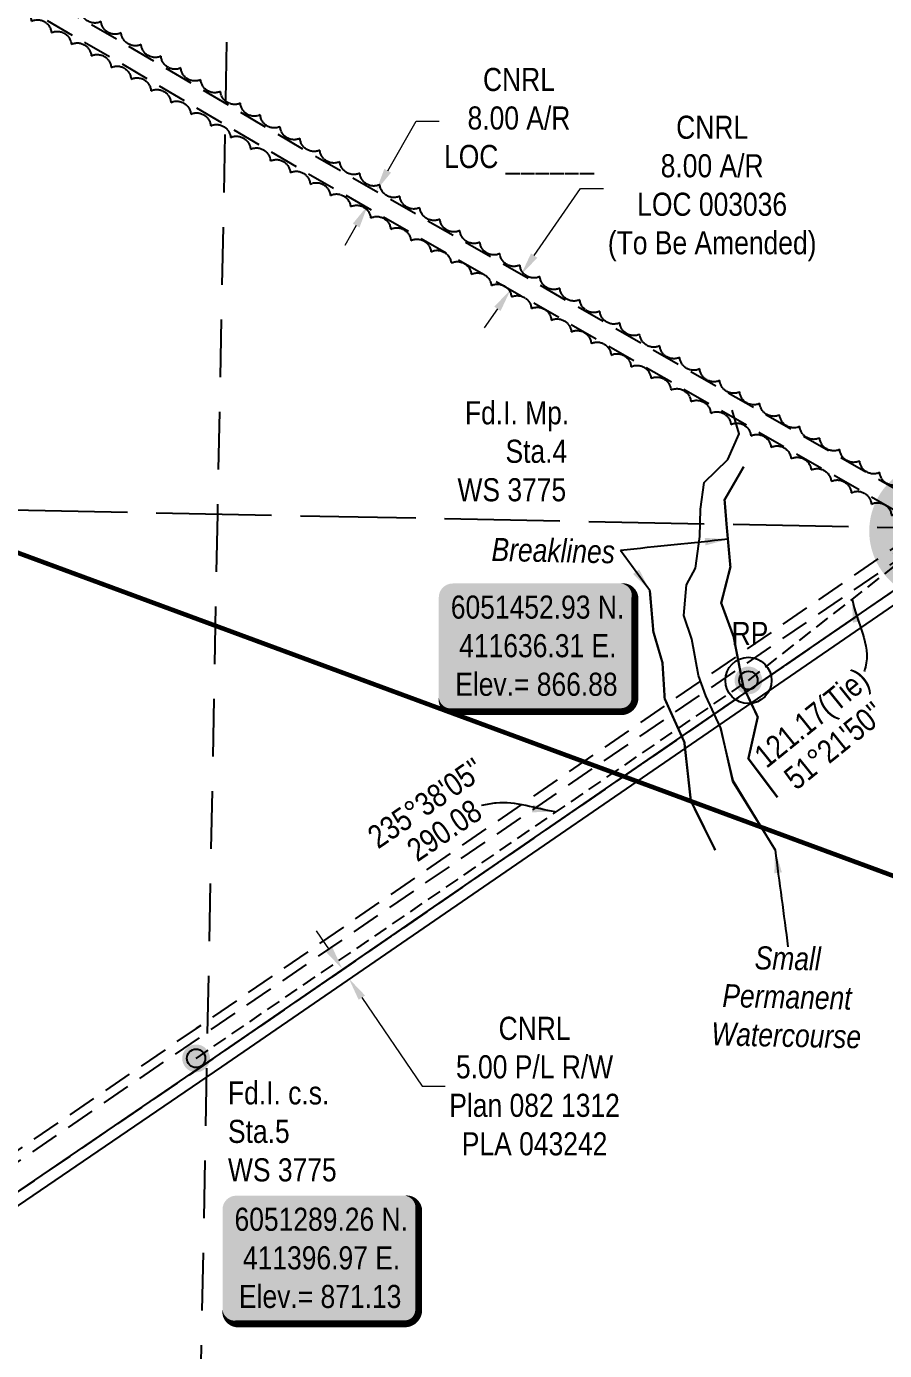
# Model space of a CAD drawing. Extents: x 410869 to 416967, y 6049756 to 6052439.
# Drawn here: x 411323 to 411695, y 6051163 to 6051736 of the extents above; entities that cross this region are included whole.
import ezdxf
from ezdxf.enums import TextEntityAlignment as Align

# ---------------------------------------------------------------- set-up
doc = ezdxf.new("R2010")
doc.units = 0
doc.header["$LTSCALE"] = 5
doc.header["$PDSIZE"] = 0.5
for name, pattern in [('0', [1, 1, 0]), ('DASHDOT2', [12.7, 6.35, -3.175, 0, -3.175]), ('foc-ACCESSROAD', [3.75, 2.5, -1.25]), ('foc-LSD', [8, 5, -3]), ('foc-TIELINE', [1.875, 1.25, -0.625]), ('foc-TRAV', [1.875, 1.25, -0.625]), ('foc-UNSURVEYED', [12.5, 10, -2.5])]:
    doc.linetypes.add(name, pattern=pattern)
doc.layers.get('Defpoints').update_dxf_attribs({"color": 9})
for name, color, linetype in [('35', 37, 'Continuous'), ('AS-WILDLIFE', 131, 'DASHDOT2'), ('C-AR', 13, 'foc-ACCESSROAD'), ('C-RW', 13, 'Continuous'), ('DETAIL-T', 7, 'Continuous'), ('F-AR', 190, 'foc-ACCESSROAD'), ('L-BD', 7, 'Continuous'), ('L-MON', 1, 'Continuous'), ('L-SECTION-LSD', 7, 'foc-LSD'), ('L-TIE', 7, 'foc-TIELINE'), ('L-USEC', 7, 'foc-UNSURVEYED'), ('P-BUFFER-H 30m', 51, 'Continuous'), ('P-TRAV', 4, 'foc-TRAV'), ('T-BUSH', 110, '0'), ('T-SLOPE', 48, 'Continuous'), ('T-WATER', 160, 'Continuous')]:
    doc.layers.add(name, color=color, linetype=linetype)
for name, color, linetype, lineweight in [('C-AR-T', 13, 'Continuous', 9), ('C-RW-T', 13, 'Continuous', 9), ('T-TEXT', 48, 'Continuous', 18)]:
    doc.layers.add(name, color=color, linetype=linetype, lineweight=lineweight)
doc.styles.add('80', font='ARIALN.TTF', dxfattribs={"height": 10})
doc.styles.add('80CG', font='ARIALN.TTF', dxfattribs={"height": 10})
doc.styles.add('80L', font='ARIALN.TTF', dxfattribs={"height": 10})
doc.styles.add('foc-LtypeFont', font='ARIALN.TTF', dxfattribs={"height": 7.35})
doc.linetypes.add('foc-TOPO-flowdirection-NOLINE', pattern='A,0,[">",foc-LtypeFont,S=0.3,R=0,X=0,Y=-0.945],-20,[">",foc-LtypeFont,S=0.3,R=0,X=0,Y=-0.945],0', length=20)
doc.dimstyles.new('Compass 5 000', dxfattribs={"dimscale": 5, "dimtxt": 9, "dimasz": 2, "dimexe": 0.2, "dimexo": 0.0625, "dimgap": 0.5, "dimtad": 0, "dimtih": 1, "dimtoh": 1, "dimzin": 0, "dimdsep": 46, "dimtxsty": '80CG', "dimcen": 0.1, "dimse1": 1, "dimse2": 1, "dimclrd": 256, "dimclrt": 256, "dimaunit": 1, "dimadec": 4, "dimazin": 0, "dimtfac": 0.06, "dimtofl": 0, "dimtmove": 0, "dimatfit": 1, "dimfxl": 0.2, "dimtolj": 1, "dimtzin": 0, "dimlwd": -1, "dimarcsym": 0})

# ---------------------------------------------------------------- blocks, each defined once
blk = doc.blocks.new('*U244')
h = blk.add_hatch(color=254)
edge = h.paths.add_edge_path()
edge.add_line((-36.5, -28.5), (36.5, -28.5))
edge.add_arc((36.5, -22.5), 6, 270, 360)
edge.add_line((42.5, -22.5), (42.5, 21))
edge.add_arc((36.5, 21), 6, 0, 90)
edge.add_line((36.5, 27), (-36.5, 27))
edge.add_arc((-36.5, 21), 6, 90, 180)
edge.add_line((-42.5, 21), (-42.5, -22.5))
edge.add_arc((-36.5, -22.5), 6, 180, 270)
at = {"color": 1, "flags": 128}
blk.add_lwpolyline([(-36.5, -28.5, 3, 3, 0), (36.5, -28.5, 3, 3, 0.414214), (42.5, -22.5, 3, 3, 0), (42.5, 21, 3, 0, 0.414214), (36.5, 27, 0, 0, 0), (-36.5, 27, 0, 0, 0.414214), (-42.5, 21, 0, 0, 0), (-42.5, -22.5, 0, 3, 0.414214)], format="xyseb", close=True, dxfattribs=at)
blk.add_lwpolyline([(31.19, 17.02, 0, 10, 0), (0, 0, 5, 5, 0)], format="xyseb", dxfattribs=at)
at = {"color": 1, "style": '80'}
blk.add_attdef('ENTER_TEXT_001', (-35.99, -5), '', height=10, dxfattribs=at)
blk = doc.blocks.new('*U248')
at = {"layer": '35', "color": 3}
blk.add_circle((0, 0), 10, dxfattribs=at)
at = {"layer": '35', "color": 3, "style": '80'}
blk.add_attdef('RP_001', (-7.28, 15.34), '', height=10, dxfattribs=at)
blk = doc.blocks.new('*D250')
at = {"layer": 'C-AR-T', "transparency": 16777216}
for p, q in [((411543.48, 6051636.89), (411563.58, 6051665.96)), ((411563.58, 6051665.96), (411573.58, 6051665.96)), ((411527.55, 6051613.86), (411521.86, 6051605.63))]:
    blk.add_line(p, q, dxfattribs=at)
for points in [[(411542.1, 6051637.84), (411544.85, 6051635.94), (411537.79, 6051628.66)], [(411526.18, 6051614.81), (411528.92, 6051612.91), (411533.24, 6051622.08)]]:
    blk.add_solid(points, dxfattribs=at)
at = {"layer": 'Defpoints', "color": 0, "transparency": 16777216}
for p in [(411533.24, 6051622.08), (411655.19, 6051547.47), (411650.64, 6051540.89)]:
    blk.add_point(p, dxfattribs=at)
at = {"layer": 'C-AR-T', "transparency": 16777216, "insert": (411620.59, 6051665.96), "char_height": 10, "attachment_point": 5, "style": '80CG'}
blk.add_mtext('\\A1;CNRL\\P8.00 A/R\\PLOC 003036\\P(To Be Amended)', dxfattribs=at)
blk = doc.blocks.new('*D262')
at = {"layer": 'C-AR-T', "transparency": 16777216}
for p, q in [((411479.98, 6051673.65), (411492.27, 6051695.04)), ((411492.27, 6051695.04), (411502.27, 6051695.04)), ((411466.34, 6051649.91), (411461.36, 6051641.24))]:
    blk.add_line(p, q, dxfattribs=at)
for points in [[(411478.54, 6051674.48), (411481.43, 6051672.82), (411475, 6051664.98)], [(411464.89, 6051650.74), (411467.78, 6051649.08), (411471.32, 6051658.58)]]:
    blk.add_solid(points, dxfattribs=at)
at = {"layer": 'Defpoints', "color": 0, "transparency": 16777216}
for p in [(411475, 6051664.98), (411491.84, 6051655.3), (411488.16, 6051648.9)]:
    blk.add_point(p, dxfattribs=at)
at = {"layer": 'C-AR-T', "transparency": 16777216, "insert": (411536.88, 6051695.04), "char_height": 10, "attachment_point": 5, "style": '80CG'}
blk.add_mtext('\\A1;CNRL\\P8.00 A/R\\PLOC ______', dxfattribs=at)
blk = doc.blocks.new('*D267')
at = {"layer": 'C-RW-T', "transparency": 16777216}
for p, q in [((411454.71, 6051336.22), (411449.08, 6051344.48)), ((411468.79, 6051315.56), (411494.94, 6051277.2)), ((411494.94, 6051277.2), (411504.94, 6051277.2))]:
    blk.add_line(p, q, dxfattribs=at)
for points in [[(411456.09, 6051337.16), (411453.33, 6051335.28), (411460.34, 6051327.95)], [(411470.17, 6051316.5), (411467.41, 6051314.62), (411463.16, 6051323.82)]]:
    blk.add_solid(points, dxfattribs=at)
at = {"layer": 'Defpoints', "color": 0, "transparency": 16777216}
for p in [(411460.34, 6051327.95), (411340.88, 6051246.51), (411343.7, 6051242.38)]:
    blk.add_point(p, dxfattribs=at)
at = {"layer": 'C-RW-T', "transparency": 16777216, "insert": (411543.64, 6051277.2), "char_height": 10, "attachment_point": 5, "style": '80CG'}
blk.add_mtext('\\A1;CNRL\\P5.00 P/L R/W\\PPlan 082 1312\\PPLA 043242', dxfattribs=at)
blk = doc.blocks.new('fdia')
at = {"color": 255, "const_width": 1}
blk.add_lwpolyline([(-0.5, 0, 1), (0.5, 0, 1)], format="xyb", close=True, dxfattribs=at)
blk = doc.blocks.new('Fdiaa')
blk.add_blockref('fdia', (0, 0))
blk = doc.blocks.new('fdib')
at = {"color": 1, "const_width": 1.6}
blk.add_lwpolyline([(-0.4, 0, 1), (0.4, 0, 1)], format="xyb", close=True, dxfattribs=at)
at = {"color": 1}
blk.add_circle((0, 0), 0.8, dxfattribs=at)
blk = doc.blocks.new('Fdibb')
blk.add_blockref('fdib', (0, 0))
blk = doc.blocks.new('fdicc')
for name in ['Fdibb', 'Fdiaa']:
    blk.add_blockref(name, (0, 0))
blk = doc.blocks.new('FDI')
blk.add_blockref('fdicc', (0, 0))

msp = doc.modelspace()

# ---------------------------------------------------------------- hatches: boundary and pattern name
at = {"layer": 'P-BUFFER-H 30m'}
h = msp.add_hatch(color=256, dxfattribs=at)
h.dxf.hatch_style = 1
edge = h.paths.add_edge_path()
edge.add_line((413014.3, 6050634.155), (413001.304, 6050644.223))
edge.add_line((413001.304, 6050644.223), (412979.177, 6050632.448))
edge.add_arc((412995.058, 6050657.884), 29.987, 238.019687, 298.019726)
edge.add_line((413009.145, 6050631.412), (413014.3, 6050634.155))
h.paths.add_polyline_path([(413008.056, 6050647.816), (412995.058, 6050657.884), (413008.055, 6050647.815)])
edge = h.paths.add_edge_path()
edge.add_line((411715.73, 6051496.976), (411706.085, 6051490.352))
edge.add_arc((411718.65, 6051517.579), 29.987, 245.227583, 247.131859)
edge.add_line((411706.997, 6051489.949), (411751.737, 6051471.079))
edge.add_arc((411763.39, 6051498.709), 29.987, 247.131859, 254.14841)
edge.add_line((411755.199, 6051469.863), (411959.889, 6051411.742))
edge.add_arc((411913.475, 6051248.278), 169.926, 52.373267, 74.148418, ccw=False)
edge.add_line((412017.217, 6051382.86), (412173.138, 6051262.669))
edge.add_line((412173.138, 6051262.669), (412252.034, 6051201.806))
edge.add_line((412252.034, 6051201.806), (412329.978, 6051139.481))
edge.add_arc((412348.705, 6051162.901), 29.987, 231.353964, 232.392706)
edge.add_line((412330.405, 6051139.145), (412490.757, 6051015.626))
edge.add_line((412490.757, 6051015.626), (412568.905, 6050954.614))
edge.add_line((412568.905, 6050954.614), (412800.997, 6050770.32))
edge.add_arc((412819.644, 6050793.803), 29.987, 231.548324, 232.235461)
edge.add_line((412801.28, 6050770.098), (412904.842, 6050689.869))
edge.add_line((412904.842, 6050689.869), (412966.036, 6050642.439))
edge.add_line((412966.036, 6050642.439), (412988.307, 6050654.291))
edge.add_line((412988.307, 6050654.291), (412815.359, 6050788.272))
edge.add_line((412815.359, 6050788.272), (412326.372, 6051172.021))
edge.add_line((412326.372, 6051172.021), (412025.796, 6051404.244))
edge.add_line((412025.796, 6051404.244), (411977.492, 6051430.03))
edge.add_line((411977.492, 6051430.03), (411735.601, 6051500.169))
edge.add_line((411735.601, 6051500.169), (411715.73, 6051496.976))
edge = h.paths.add_edge_path()
edge.add_line((411771.149, 6051544.223), (411745.882, 6051526.71))
edge.add_line((411745.882, 6051526.71), (411746.455, 6051523.168))
edge.add_line((411746.455, 6051523.168), (411747.954, 6051513.92))
edge.add_line((411747.954, 6051513.92), (411726.181, 6051523.206))
edge.add_line((411726.181, 6051523.206), (411761.214, 6051548.381))
edge.add_line((411761.214, 6051548.381), (411758.228, 6051549.631))
edge.add_arc((411746.65, 6051521.97), 29.987, 67.28834, 106.536427)
edge.add_line((411738.115, 6051550.716), (411737.944, 6051550.789))
edge.add_arc((411726.181, 6051523.206), 29.987, 66.902351, 126.767857)
edge.add_line((411708.231, 6051547.227), (411700.701, 6051541.6))
edge.add_arc((411718.65, 6051517.579), 29.987, 126.767857, 234.636951)
edge.add_line((411701.295, 6051493.125), (411717.676, 6051504.375))
edge.add_line((411717.676, 6051504.375), (411736.042, 6051507.326))
edge.add_line((411736.042, 6051507.326), (411980.142, 6051436.547))
edge.add_line((411980.142, 6051436.547), (412029.609, 6051410.14))
edge.add_line((412029.609, 6051410.14), (412330.671, 6051177.542))
edge.add_line((412330.671, 6051177.542), (412819.661, 6050793.79))
edge.add_line((412819.661, 6050793.79), (412995.08, 6050657.895))
edge.add_line((412995.08, 6050657.895), (413009.593, 6050665.618))
edge.add_line((413009.593, 6050665.618), (413033.299, 6050647.254))
edge.add_arc((413009.593, 6050665.618), 29.987, 322.235448, 412.235467)
edge.add_line((413027.958, 6050689.324), (412919.655, 6050773.224))
edge.add_arc((412891.248, 6050763.621), 29.987, 18.678157, 52.235467)
edge.add_line((412909.612, 6050787.326), (412860.621, 6050825.28))
edge.add_arc((412842.257, 6050801.574), 29.987, 52.235467, 85.640654)
edge.add_line((412844.536, 6050831.474), (412665.114, 6050973.946))
edge.add_line((412665.114, 6050973.946), (412650.278, 6050985.727))
edge.add_arc((412621.757, 6050976.465), 29.987, 17.991014, 52.048693)
edge.add_line((412640.199, 6051000.11), (412501.056, 6051108.63))
edge.add_arc((412482.614, 6051084.985), 29.987, 52.048693, 85.950016)
edge.add_line((412484.732, 6051114.896), (412460.494, 6051133.568))
edge.add_arc((412432.113, 6051123.886), 29.987, 18.835396, 52.392706)
edge.add_line((412450.412, 6051147.642), (412379.563, 6051202.218))
edge.add_line((412379.563, 6051202.218), (412340.612, 6051233.363))
edge.add_arc((412321.885, 6051209.943), 29.987, 51.353964, 84.911274)
edge.add_line((412324.545, 6051239.812), (412298.545, 6051260.601))
edge.add_arc((412279.818, 6051237.181), 29.987, 51.353964, 52.351886)
edge.add_line((412298.134, 6051260.924), (412218.92, 6051322.033))
edge.add_line((412218.92, 6051322.033), (412195.415, 6051340.151))
edge.add_arc((412167.031, 6051330.48), 29.987, 18.815957, 52.373266)
edge.add_line((412185.338, 6051354.23), (412137.818, 6051390.86))
edge.add_arc((412119.511, 6051367.111), 29.987, 52.373266, 85.930565)
edge.add_line((412121.639, 6051397.022), (412075.94, 6051432.249))
edge.add_arc((412047.505, 6051422.726), 29.987, 18.516572, 52.643917)
edge.add_arc((411912.57, 6051245.957), 252.371, 52.643917, 74.086401)
edge.add_arc((411981.725, 6051488.573), 0.0934, 63.390444, 84.832938)
edge.add_line((411981.733, 6051488.666), (411952.928, 6051496.847))
edge.add_arc((411944.736, 6051468.001), 29.987, 74.144874, 107.706316)
edge.add_line((411935.616, 6051496.567), (411778.27, 6051541.243))
edge.add_line((411778.27, 6051541.243), (411771.149, 6051544.223))

# ---------------------------------------------------------------- linework, layer by layer
at = {"layer": 'AS-WILDLIFE', "const_width": 1.999, "flags": 128}
msp.add_lwpolyline([(410907.242, 6051660.326), (413518.553, 6050697.212)], dxfattribs=at)
at = {"layer": 'C-AR'}
msp.add_line((411405.192, 6051289.753), (411717.676, 6051504.375), dxfattribs=at)
at = {"layer": 'C-AR', "flags": 128}
msp.add_lwpolyline([(410894.014, 6051991.848), (411099.955, 6051872.547), (411360.582, 6051722.413), (411445.635, 6051672.323), (411708.468, 6051521.696), (411713.188, 6051519.742), (411721.243, 6051525.218), (411712.004, 6051528.885), (411449.651, 6051679.238), (411364.607, 6051729.323), (411103.954, 6051879.471), (410894.192, 6052000.986)], dxfattribs=at)
at = {"layer": 'C-RW'}
for points in [[(410913.485, 6050955.062), (410929.919, 6050965.946), (411405.192, 6051289.753), (411717.676, 6051504.375), (411736.042, 6051507.326), (411980.142, 6051436.547), (412029.609, 6051410.14), (412330.671, 6051177.542), (412819.661, 6050793.79), (413287.386, 6050431.449)], [(413281.443, 6050427.202), (412815.359, 6050788.272), (412326.372, 6051172.021), (412025.796, 6051404.244), (411977.492, 6051430.03), (411735.601, 6051500.169), (411715.73, 6051496.976), (411408.013, 6051285.628), (410932.806, 6050961.863), (410916.245, 6050950.895)]]:
    msp.add_lwpolyline(points, dxfattribs=at)
at = {"layer": 'F-AR', "flags": 128}
for points in [[(410913.538, 6050954.981), (410930.166, 6050965.987), (411405.438, 6051289.793), (411717.676, 6051504.375), (411740.9, 6051508.195), (411718.65, 6051517.579), (411732.817, 6051527.903), (411727.868, 6051529.974), (411396.973, 6051302.168), (410921.805, 6050978.433), (410905.262, 6050967.477)], [(410908.215, 6050963.12), (411718.663, 6051517.135)]]:
    msp.add_lwpolyline(points, dxfattribs=at)
at = {"layer": 'L-SECTION-LSD', "flags": 128}
for points in [[(411421.904, 6052329.142), (411406.206, 6051524.986)], [(411406.206, 6051524.986), (411390.514, 6050720.828)]]:
    msp.add_lwpolyline(points, dxfattribs=at)
at = {"layer": 'L-TIE'}
msp.add_line((411636.31, 6051452.93), (411726.181, 6051523.206), dxfattribs=at)
at = {"layer": 'L-USEC'}
msp.add_line((411004.758, 6051532.961), (411807.654, 6051517.01), dxfattribs=at)
at = {"layer": 'P-TRAV'}
msp.add_line((411396.966, 6051289.26), (411636.31, 6051452.93), dxfattribs=at)
at = {"layer": 'T-BUSH', "flags": 128}
for points in [[(411745.338, 6051541.43, -0.5205671), (411736.855, 6051536.142, -0.5205671), (411728.373, 6051530.854, -0.5205671), (411719.619, 6051528.896, -0.5205671), (411710.517, 6051532.992, -0.5205671), (411701.851, 6051537.973, -0.5205671), (411693.185, 6051542.955, -0.5205671), (411684.519, 6051547.936, -0.5205671), (411675.853, 6051552.918, -0.5205671), (411667.188, 6051557.899, -0.5205671), (411658.522, 6051562.881, -0.5205671), (411649.856, 6051567.862, -0.5205671), (411641.19, 6051572.844, -0.5205671), (411632.524, 6051577.825, -0.5205671), (411623.86, 6051582.809, -0.5205671), (411615.202, 6051587.805, -0.5205671), (411606.545, 6051592.801, -0.5205671), (411597.887, 6051597.797, -0.5205671), (411589.23, 6051602.793, -0.5205671), (411580.572, 6051607.789, -0.5205671), (411571.915, 6051612.785, -0.5205671), (411563.257, 6051617.781, -0.5205671), (411554.6, 6051622.777, -0.5205671), (411545.942, 6051627.773, -0.5205671), (411537.282, 6051632.765, -0.5205671), (411528.613, 6051637.74, -0.5205671), (411519.944, 6051642.715, -0.5205671), (411511.274, 6051647.691, -0.5205671), (411502.605, 6051652.666, -0.5205671), (411493.936, 6051657.641, -0.5205671), (411485.266, 6051662.617, -0.5205671), (411476.597, 6051667.592, -0.5205671), (411467.928, 6051672.568, -0.5205671), (411459.258, 6051677.543, -0.5205671), (411450.596, 6051682.531, -0.5205671), (411441.991, 6051687.617, -0.5205671), (411433.386, 6051692.703, -0.5205671), (411424.781, 6051697.789, -0.5205671), (411416.176, 6051702.875, -0.5205671), (411407.572, 6051707.961, -0.5205671), (411398.967, 6051713.046, -0.5205671), (411390.362, 6051718.132, -0.5205671), (411381.757, 6051723.218, -0.5205671), (411373.152, 6051728.304, -0.5205671), (411364.515, 6051733.335, -0.5205671), (411355.784, 6051738.202, -0.5205671), (411347.054, 6051743.069, -0.5205671), (411338.323, 6051747.935, -0.5205671), (411329.592, 6051752.802, -0.5205671), (411320.861, 6051757.669, -0.5205671), (411312.13, 6051762.536, -0.5205671), (411303.399, 6051767.402, -0.5205671), (411294.669, 6051772.269, -0.5205671), (411285.938, 6051777.136, -0.5205671), (411277.208, 6051782.005, -0.5205671), (411268.491, 6051786.896, -0.5205671), (411259.774, 6051791.788, -0.5205671), (411251.057, 6051796.679, -0.5205671), (411242.34, 6051801.57, -0.5205671), (411233.623, 6051806.462, -0.5205671), (411224.906, 6051811.353, -0.5205671), (411216.189, 6051816.244, -0.5205671), (411207.472, 6051821.136, -0.5205671), (411198.755, 6051826.027, -0.5205671), (411190.05, 6051830.939, -0.5205671), (411181.491, 6051836.101, -0.5205671), (411172.931, 6051841.263, -0.5205671), (411164.372, 6051846.425, -0.5205671), (411155.812, 6051851.588, -0.5205671), (411147.253, 6051856.75, -0.5205671), (411138.693, 6051861.912, -0.5205671), (411130.134, 6051867.074, -0.5205671), (411121.575, 6051872.236, -0.5205671), (411113.015, 6051877.398, -0.5205671), (411104.443, 6051882.539, -0.5205671), (411095.722, 6051887.423, -0.5205671), (411087.001, 6051892.306, -0.5205671), (411078.279, 6051897.19, -0.5205671), (411069.558, 6051902.074, -0.5205671), (411060.837, 6051906.958, -0.5205671), (411052.115, 6051911.841, -0.5205671), (411043.394, 6051916.725, -0.5205671), (411034.673, 6051921.609, -0.5205671), (411025.951, 6051926.493, -0.5205671), (411017.232, 6051931.379, -0.5205671), (411008.555, 6051936.342, -0.5205671), (410999.878, 6051941.304, -0.5205671), (410991.201, 6051946.266, -0.5205671), (410982.525, 6051951.229, -0.5205671), (410973.848, 6051956.191, -0.5205671), (410965.171, 6051961.153, -0.5205671), (410956.494, 6051966.116, -0.5205671), (410947.817, 6051971.078, -0.5205671), (410939.14, 6051976.04, -0.5205671), (410930.464, 6051981.003, -0.5205671), (410921.835, 6051986.048, -0.4219108), (410913.689, 6051989.218, -0.4219108)], [(410913.504, 6051979.761, -0.3736163), (410919.225, 6051974.168, -0.5205671), (410927.848, 6051969.112, -0.5205671), (410936.468, 6051964.051, -0.5205671), (410945.087, 6051958.989, -0.5205671), (410953.706, 6051953.927, -0.5205671), (410962.325, 6051948.866, -0.5205671), (410970.944, 6051943.804, -0.5205671), (410979.564, 6051938.742, -0.5205671), (410988.183, 6051933.68, -0.5205671), (410996.802, 6051928.619, -0.5205671), (411005.421, 6051923.557, -0.5205671), (411014.064, 6051918.536, -0.5205671), (411022.747, 6051913.585, -0.5205671), (411031.431, 6051908.634, -0.5205671), (411040.115, 6051903.684, -0.5205671), (411048.798, 6051898.733, -0.5205671), (411057.482, 6051893.783, -0.5205671), (411066.165, 6051888.832, -0.5205671), (411074.849, 6051883.882, -0.5205671), (411083.532, 6051878.931, -0.5205671), (411092.216, 6051873.981, -0.5205671), (411100.893, 6051869.019, -0.5205671), (411109.553, 6051864.027, -0.5205671), (411118.212, 6051859.034, -0.5205671), (411126.872, 6051854.042, -0.5205671), (411135.531, 6051849.05, -0.5205671), (411144.191, 6051844.057, -0.5205671), (411152.851, 6051839.065, -0.5205671), (411161.51, 6051834.072, -0.5205671), (411170.17, 6051829.08, -0.5205671), (411178.829, 6051824.088, -0.5205671), (411187.475, 6051819.072, -0.5205671), (411196.098, 6051814.016, -0.5205671), (411204.72, 6051808.959, -0.5205671), (411213.342, 6051803.903, -0.5205671), (411221.965, 6051798.847, -0.5205671), (411230.587, 6051793.79, -0.5205671), (411239.21, 6051788.734, -0.5205671), (411247.832, 6051783.678, -0.5205671), (411256.454, 6051778.621, -0.5205671), (411265.077, 6051773.565, -0.5205671), (411273.706, 6051768.521, -0.5205671), (411282.354, 6051763.508, -0.5205671), (411291.002, 6051758.496, -0.5205671), (411299.65, 6051753.483, -0.5205671), (411308.298, 6051748.471, -0.5205671), (411316.946, 6051743.458, -0.5205671), (411325.593, 6051738.445, -0.5205671), (411334.241, 6051733.433, -0.5205671), (411342.889, 6051728.42, -0.5205671), (411351.537, 6051723.407, -0.5205671), (411360.179, 6051718.385, -0.5205671), (411368.8, 6051713.327, -0.5205671), (411377.422, 6051708.268, -0.5205671), (411386.043, 6051703.21, -0.5205671), (411394.664, 6051698.151, -0.5205671), (411403.285, 6051693.093, -0.5205671), (411411.906, 6051688.034, -0.5205671), (411420.527, 6051682.976, -0.5205671), (411429.148, 6051677.917, -0.5205671), (411437.769, 6051672.859, -0.5205671), (411446.424, 6051667.858, -0.5205671), (411455.146, 6051662.977, -0.5205671), (411463.869, 6051658.095, -0.5205671), (411472.591, 6051653.213, -0.5205671), (411481.313, 6051648.331, -0.5205671), (411490.036, 6051643.449, -0.5205671), (411498.758, 6051638.568, -0.5205671), (411507.48, 6051633.686, -0.5205671), (411516.203, 6051628.804, -0.5205671), (411524.925, 6051623.922, -0.5205671), (411533.631, 6051619.012, -0.5205671), (411542.265, 6051613.975, -0.5205671), (411550.899, 6051608.939, -0.5205671), (411559.533, 6051603.902, -0.5205671), (411568.167, 6051598.866, -0.5205671), (411576.801, 6051593.829, -0.5205671), (411585.435, 6051588.792, -0.5205671), (411594.069, 6051583.756, -0.5205671), (411602.703, 6051578.719, -0.5205671), (411611.337, 6051573.682, -0.5205671), (411619.983, 6051568.667, -0.5205671), (411628.683, 6051563.746, -0.5205671), (411637.383, 6051558.825, -0.5205671), (411646.084, 6051553.904, -0.5205671), (411654.784, 6051548.984, -0.5205671), (411663.485, 6051544.063, -0.5205671), (411672.185, 6051539.142, -0.5205671), (411680.886, 6051534.221, -0.5205671), (411689.586, 6051529.3, -0.5205671), (411698.286, 6051524.38, -0.5205671), (411706.432, 6051518.888, -0.5205671), (411703.431, 6051511.716, -0.5205671), (411698.97, 6051508.027)]]:
    msp.add_lwpolyline(points, format="xyb", dxfattribs=at)
at = {"layer": 'T-SLOPE', "const_width": 1}
for points in [[(411634.291, 6051545.501), (411625.971, 6051531.131), (411626.875, 6051519.926), (411628.502, 6051502.068), (411624.508, 6051486.467), (411629.917, 6051471.766), (411634.079, 6051450.226), (411640.347, 6051437.091), (411636.288, 6051419.061), (411648.913, 6051402.296)], [(411621.961, 6051379.396), (411611.356, 6051400.771), (411608.538, 6051426.223), (411600.03, 6051445.01), (411599.069, 6051460.568), (411595.121, 6051473.985), (411593.578, 6051491.931)]]:
    msp.add_lwpolyline(points, dxfattribs=at)
at = {"layer": 'T-WATER'}
msp.add_lwpolyline([(411624.144, 6051432.601), (411629.413, 6051409.292), (411647.868, 6051379.542), (411629.686, 6051409.385), (411624.144, 6051432.601), (411617.788, 6051446.238), (411614.741, 6051455.043), (411611.766, 6051470.817), (411608.304, 6051481.034), (411609.518, 6051494.327), (411613.331, 6051501.508), (411615.262, 6051515.198), (411615.508, 6051527.063), (411617.084, 6051538.69), (411627.384, 6051548.624), (411632.358, 6051559.657), (411629.296, 6051569.924)], dxfattribs=at)
at = {"layer": 'T-WATER', "linetype": 'foc-TOPO-flowdirection-NOLINE', "flags": 128}
msp.add_lwpolyline([(411624.144, 6051432.601), (411629.413, 6051409.292), (411647.868, 6051379.542), (411629.686, 6051409.385), (411624.144, 6051432.601), (411617.788, 6051446.238), (411614.741, 6051455.043), (411611.766, 6051470.817), (411608.304, 6051481.034), (411609.518, 6051494.327), (411613.331, 6051501.508), (411615.262, 6051515.198), (411615.508, 6051527.063), (411617.084, 6051538.69), (411627.384, 6051548.624), (411632.358, 6051559.657), (411629.296, 6051569.924)], dxfattribs=at)

# ---------------------------------------------------------------- block references
at = {"layer": 'DETAIL-T', "color": 3}
ref = msp.add_blockref('*U244', (411544.64, 6051467.904), dxfattribs=at)
ref.add_attrib('ENTER_TEXT_001', '6051452.93 N.', (411507.345, 6051479.677), dxfattribs={"layer": '0', "color": 1, "height": 10, "style": '80'})
ref.add_attrib('ENTER_TEXT_002', '411636.31 E.', (411510.984, 6051462.969), dxfattribs={"layer": '0', "color": 1, "height": 10, "style": '80'})
ref.add_attrib('ENTER_TEXT_003', 'Elev.= 866.88', (411509.251, 6051446.262), dxfattribs={"layer": '0', "color": 1, "height": 10, "style": '80'})
ref = msp.add_blockref('*U244', (411450.917, 6051202.819), dxfattribs=at)
ref.add_attrib('ENTER_TEXT_001', '6051289.26 N.', (411413.622, 6051214.592), dxfattribs={"layer": '0', "color": 1, "height": 10, "style": '80'})
ref.add_attrib('ENTER_TEXT_002', '411396.97 E.', (411417.261, 6051197.884), dxfattribs={"layer": '0', "color": 1, "height": 10, "style": '80'})
ref.add_attrib('ENTER_TEXT_003', 'Elev.= 871.13', (411415.542, 6051181.177), dxfattribs={"layer": '0', "color": 1, "height": 10, "style": '80'})
at = {"layer": 'L-BD', "color": 3}
msp.add_blockref('*U248', (411636.31, 6051452.93), dxfattribs=at).add_auto_attribs({'RP_001': 'RP'})
at = {"layer": 'L-MON', "xscale": 4.999999999999982, "yscale": 4.999999999999982, "zscale": 4.999999999999982}
for p in [(411636.31, 6051452.93), (411396.966, 6051289.26)]:
    msp.add_blockref('FDI', p, dxfattribs=at)

# ---------------------------------------------------------------- texts
at = {"layer": 'L-BD', "style": '80L'}
for s, height, rotation, p in [('121.17(Tie)', 9.9956, 38.8923, (411664.526, 6051435.835)), ("51°21'50''", 9.9956, 38.8923, (411673.469, 6051424.749)), ("235°38'05''", 9.99563, 34.3654, (411496.452, 6051399.835)), ('290.08', 9.9956, 34.3654, (411504.492, 6051388.077))]:
    msp.add_text(s, height=height, rotation=rotation, dxfattribs=at).set_placement(p, align=Align.MIDDLE)
at = {"layer": 'L-MON', "char_height": 9.9956, "attachment_point": 1, "style": '80L'}
for s, insert in [('\\pi3.475;Fd.I. Mp.\\P\\pi21.066;Sta.4\\P\\pi0.25678;WS 3775', (411509.983, 6051573.822)), ('Fd.I. c.s.\\PSta.5\\PWS 3775', (411410.782, 6051279.316))]:
    msp.add_mtext_dynamic_manual_height_columns(s, width=46.72334, gutter_width=49.978, heights=[0], dxfattribs=dict(at, insert=insert))
at = {"layer": 'T-TEXT', "insert": (411551.84, 6051514.145), "char_height": 9.99563, "width": 29.31635, "attachment_point": 2, "rotation": 358.861591, "style": '80L'}
msp.add_mtext('{\\fArial Narrow|b0|i1|c0|p34;Breaklines}', dxfattribs=at)
at = {"layer": 'T-WATER', "insert": (411653.458, 6051337.567), "char_height": 9.99563, "width": 55.95548, "attachment_point": 2, "rotation": 358.861591, "style": '80L'}
msp.add_mtext('{\\fArial Narrow|b0|i1|c0|p34;Small Permanent \\PWatercourse}', dxfattribs=at)

# ---------------------------------------------------------------- dimensions: what is measured, and where the dimension line sits
at = {"layer": 'C-AR-T'}
for base, p1, p2, angle, text, picture, middle in [((411474.999, 6051664.983), (411488.163, 6051648.905), (411491.841, 6051655.304), 60.115615, 'CNRL\\P8.00 A/R\\PLOC ______', '*D262', (411536.878, 6051695.044)), ((411533.236, 6051622.083), (411655.188, 6051547.468), (411650.637, 6051540.888), 235.331892, 'CNRL\\P8.00 A/R\\PLOC 003036\\P(To Be Amended)', '*D250', (411620.595, 6051665.955))]:
    dim = msp.add_linear_dim(base=base, p1=p1, p2=p2, angle=angle, text=text, dimstyle='Compass 5 000', dxfattribs=at)
    dim.commit()
    dim.dimension.update_dxf_attribs({"geometry": picture, "text_midpoint": middle, "dimtype": 161})
at = {"layer": 'C-RW-T'}
dim = msp.add_linear_dim(base=(411460.341, 6051327.954), p1=(411343.697, 6051242.384), p2=(411340.881, 6051246.514), angle=124.283511, text='CNRL\\P5.00 P/L R/W\\PPlan 082 1312\\PPLA 043242', dimstyle='Compass 5 000', dxfattribs=at)
dim.commit()
dim.dimension.update_dxf_attribs({"geometry": '*D267', "text_midpoint": (411543.644, 6051277.203), "dimtype": 161})

# ---------------------------------------------------------------- leaders
at = {"layer": 'L-BD', "path_type": 1}
for points in [[(411681.245, 6051488.068), (411687.039, 6051458.724), (411686.505, 6051456.815)], [(411552.59, 6051395.983), (411527.019, 6051399.843), (411520.666, 6051398.789)]]:
    msp.add_leader(points, dimstyle='Compass 5 000', override={"dimgap": 0.5, "dimtad": 0}, dxfattribs=at)
at = {"layer": 'T-TEXT', "path_type": 1}
for points in [[(411627.496, 6051514.055), (411580.805, 6051509.212)], [(411593.578, 6051491.931), (411580.805, 6051509.212)]]:
    msp.add_leader(points, dimstyle='Compass 5 000', override={"dimgap": 0.5, "dimtad": 0}, dxfattribs=at)
at = {"layer": 'T-WATER', "path_type": 1}
msp.add_leader([(411647.868, 6051379.542), (411653.458, 6051337.567)], dimstyle='Compass 5 000', override={"dimgap": 0.5, "dimtad": 0}, dxfattribs=at)

doc.saveas('drawing.dxf')
